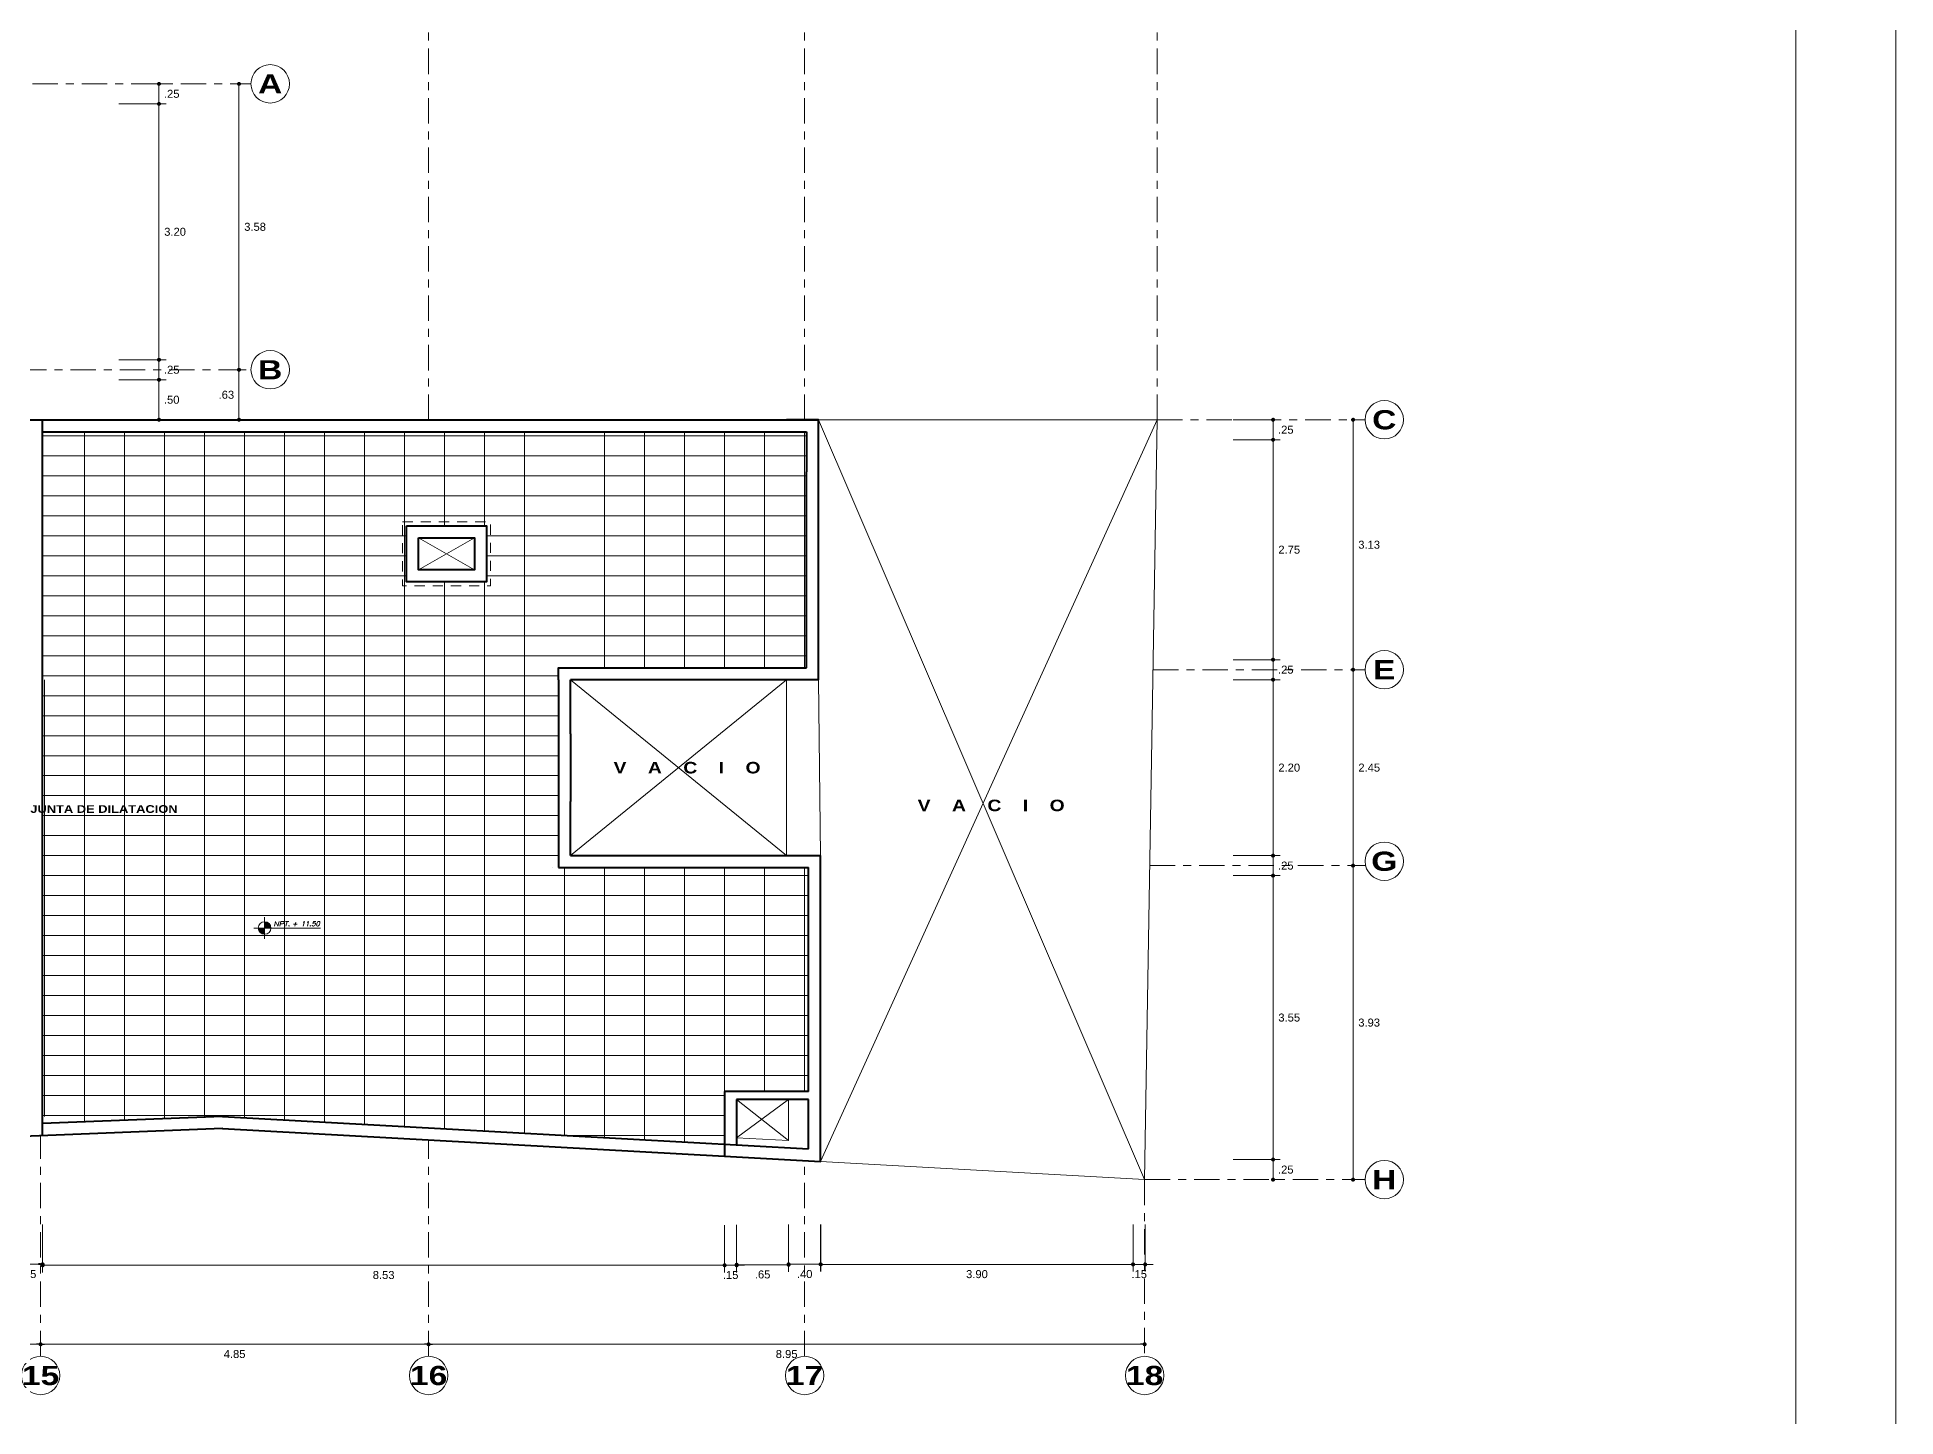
# Model space of a CAD drawing. Header units: millimetres. Extents: x 2178 to 2304, y 1220 to 1359.
# Drawn here: x 2280.77 to 2304, y 1327.1 to 1344.35 of the extents above; entities that cross this region are included whole.
import ezdxf
from ezdxf.enums import TextEntityAlignment as Align

# ---------------------------------------------------------------- set-up
doc = ezdxf.new("R2010")
doc.units = ezdxf.units.MM
doc.linetypes.add('CENTER', pattern=[50.8, 31.75, -6.35, 6.35, -6.35])
doc.linetypes.add('HIDDEN', pattern=[9.525, 6.35, -3.175])
doc.layers.get('0').update_dxf_attribs({"lineweight": 0})
for name, color, linetype, lineweight in [('COTAS', 40, 'Continuous', 20), ('Ejes22', 50, 'CENTER', 9), ('muros bajos', 2, 'Continuous', 25), ('PLUMA 4', 5, 'Continuous', 40), ('PROY', 13, 'HIDDEN', 13), ('TEXTO', 5, 'Continuous', 18)]:
    doc.layers.add(name, color=color, linetype=linetype, lineweight=lineweight)
doc.layers.add('pisos....', color=7, linetype='Continuous', lineweight=5, true_color=0x7c7f7e)
doc.styles.add('ARIAL', font='arial.ttf')
doc.styles.add('ARIAL-N', font='arialbd.ttf')
doc.styles.add('ARIALCH', font='arialbd.ttf', dxfattribs={"width": 1.25})
doc.styles.add('SIMPLEX', font='simplex.shx', dxfattribs={"width": 1.2, "oblique": 15})
doc.dimstyles.new('RPM 50', dxfattribs={"dimtxt": 0.1, "dimasz": 0.05, "dimexe": 0.0885, "dimexo": 0.1535, "dimgap": 0.071, "dimtad": 2, "dimtih": 1, "dimtoh": 1, "dimzin": 4, "dimdsep": 46, "dimtxsty": 'ARIAL', "dimblk": 'DOT', "dimcen": 0.4, "dimdle": 0.25, "dimclrd": 8, "dimclre": 8, "dimclrt": 9, "dimadec": 0, "dimazin": 0, "dimtfac": 1, "dimtix": 1, "dimtmove": 0, "dimatfit": 3, "dimldrblk": 'DOT', "dimfxl": 0.5, "dimfxlon": 1, "dimlwd": 0, "dimlwe": 0, "dimarcsym": 0})

# ---------------------------------------------------------------- blocks, each defined once
blk = doc.blocks.new('_DOT')
at = {"color": 0, "linetype": 'ByBlock'}
blk.add_line((-0.5, 0), (-1, 0), dxfattribs=at)
at = {"color": 0, "linetype": 'ByBlock', "const_width": 0.5}
blk.add_lwpolyline([(-0.25, 0, 1), (0.25, 0, 1)], format="xyb", close=True, dxfattribs=at)
blk = doc.blocks.new('*D1723')
at = {"layer": 'Defpoints', "color": 0, "transparency": 16777216}
for p in [(2280.362, 1328.006), (2280.812, 1328.006), (2280.812, 1328.006)]:
    blk.add_point(p, dxfattribs=at)
at = {"layer": 'muros bajos', "color": 8, "lineweight": 0, "transparency": 16777216}
for p, q in [((2280.362, 1328.006), (2280.362, 1328.094)), ((2280.412, 1328.006), (2280.762, 1328.006)), ((2280.812, 1328.006), (2280.812, 1328.094))]:
    blk.add_line(p, q, dxfattribs=at)
at = {"layer": 'muros bajos', "color": 8, "lineweight": 0, "transparency": 16777216, "xscale": 0.05, "yscale": 0.05, "zscale": 0.05, "rotation": 180}
blk.add_blockref('_DOT', (2280.362, 1328.006), dxfattribs=at)
at = {"layer": 'muros bajos', "color": 8, "lineweight": 0, "transparency": 16777216, "xscale": 0.05, "yscale": 0.05, "zscale": 0.05}
blk.add_blockref('_DOT', (2280.812, 1328.006), dxfattribs=at)
at = {"layer": 'muros bajos', "color": 9, "transparency": 16777216, "insert": (2280.587, 1327.884), "char_height": 0.1, "attachment_point": 5, "style": 'ARIAL'}
blk.add_mtext('.45', dxfattribs=at)
blk = doc.blocks.new('*D1724')
at = {"layer": 'Defpoints', "color": 0, "transparency": 16777216}
for p in [(2280.812, 1328.006), (2285.662, 1328.006), (2285.662, 1328.006)]:
    blk.add_point(p, dxfattribs=at)
at = {"layer": 'muros bajos', "color": 8, "lineweight": 0, "transparency": 16777216}
for p, q in [((2280.812, 1328.006), (2280.812, 1328.094)), ((2280.862, 1328.006), (2285.612, 1328.006)), ((2285.662, 1328.006), (2285.662, 1328.094))]:
    blk.add_line(p, q, dxfattribs=at)
at = {"layer": 'muros bajos', "color": 8, "lineweight": 0, "transparency": 16777216, "xscale": 0.05, "yscale": 0.05, "zscale": 0.05, "rotation": 180}
blk.add_blockref('_DOT', (2280.812, 1328.006), dxfattribs=at)
at = {"layer": 'muros bajos', "color": 8, "lineweight": 0, "transparency": 16777216, "xscale": 0.05, "yscale": 0.05, "zscale": 0.05}
blk.add_blockref('_DOT', (2285.662, 1328.006), dxfattribs=at)
at = {"layer": 'muros bajos', "color": 9, "transparency": 16777216, "insert": (2283.237, 1327.884), "char_height": 0.1, "attachment_point": 5, "style": 'ARIAL'}
blk.add_mtext('4.85', dxfattribs=at)
blk = doc.blocks.new('*D1725')
at = {"layer": 'Defpoints', "color": 0, "transparency": 16777216}
for p in [(2285.662, 1328.006), (2294.612, 1328.006), (2294.612, 1328.006)]:
    blk.add_point(p, dxfattribs=at)
at = {"layer": 'muros bajos', "color": 8, "lineweight": 0, "transparency": 16777216}
for p, q in [((2285.662, 1328.006), (2285.662, 1328.094)), ((2285.712, 1328.006), (2294.562, 1328.006)), ((2294.612, 1328.006), (2294.612, 1328.094))]:
    blk.add_line(p, q, dxfattribs=at)
at = {"layer": 'muros bajos', "color": 8, "lineweight": 0, "transparency": 16777216, "xscale": 0.05, "yscale": 0.05, "zscale": 0.05, "rotation": 180}
blk.add_blockref('_DOT', (2285.662, 1328.006), dxfattribs=at)
at = {"layer": 'muros bajos', "color": 8, "lineweight": 0, "transparency": 16777216, "xscale": 0.05, "yscale": 0.05, "zscale": 0.05}
blk.add_blockref('_DOT', (2294.612, 1328.006), dxfattribs=at)
at = {"layer": 'muros bajos', "color": 9, "transparency": 16777216, "insert": (2290.137, 1327.884), "char_height": 0.1, "attachment_point": 5, "style": 'ARIAL'}
blk.add_mtext('8.95', dxfattribs=at)
blk = doc.blocks.new('*D1669')
at = {"color": 8, "lineweight": 0, "transparency": 16777216}
for p, q in [((2283.292, 1343.766), (2283.381, 1343.766)), ((2283.292, 1343.716), (2283.292, 1340.241)), ((2283.292, 1340.191), (2283.381, 1340.191))]:
    blk.add_line(p, q, dxfattribs=at)
at = {"layer": 'Defpoints', "color": 0, "transparency": 16777216}
for p in [(2283.292, 1343.766), (2283.292, 1340.191), (2283.292, 1340.191)]:
    blk.add_point(p, dxfattribs=at)
at = {"color": 8, "lineweight": 0, "transparency": 16777216, "xscale": 0.05, "yscale": 0.05, "zscale": 0.05}
for p, rotation in [((2283.292, 1343.766), 90), ((2283.292, 1340.191), 270)]:
    blk.add_blockref('_DOT', p, dxfattribs=dict(at, rotation=rotation))
at = {"color": 9, "transparency": 16777216, "insert": (2283.493, 1341.978), "char_height": 0.1, "attachment_point": 5, "style": 'ARIAL'}
blk.add_mtext('3.58', dxfattribs=at)
blk = doc.blocks.new('*D1670')
at = {"color": 8, "lineweight": 0, "transparency": 16777216}
for p, q in [((2297.217, 1333.991), (2297.306, 1333.991)), ((2297.217, 1330.115), (2297.217, 1333.941)), ((2297.217, 1330.065), (2297.306, 1330.065))]:
    blk.add_line(p, q, dxfattribs=at)
at = {"layer": 'Defpoints', "color": 0, "transparency": 16777216}
for p in [(2297.217, 1333.991), (2297.217, 1333.991), (2297.217, 1330.065)]:
    blk.add_point(p, dxfattribs=at)
at = {"color": 8, "lineweight": 0, "transparency": 16777216, "xscale": 0.05, "yscale": 0.05, "zscale": 0.05}
for p, rotation in [((2297.217, 1333.991), 90), ((2297.217, 1330.065), 270)]:
    blk.add_blockref('_DOT', p, dxfattribs=dict(at, rotation=rotation))
at = {"color": 9, "transparency": 16777216, "insert": (2297.418, 1332.028), "char_height": 0.1, "attachment_point": 5, "style": 'ARIAL'}
blk.add_mtext('3.93', dxfattribs=at)
blk = doc.blocks.new('*D1734')
at = {"color": 8, "lineweight": 0, "transparency": 16777216}
for p, q in [((2297.217, 1336.441), (2297.306, 1336.441)), ((2297.217, 1334.041), (2297.217, 1336.391)), ((2297.217, 1333.991), (2297.306, 1333.991))]:
    blk.add_line(p, q, dxfattribs=at)
at = {"layer": 'Defpoints', "color": 0, "transparency": 16777216}
for p in [(2297.217, 1336.441), (2297.217, 1336.441), (2297.217, 1333.991)]:
    blk.add_point(p, dxfattribs=at)
at = {"color": 8, "lineweight": 0, "transparency": 16777216, "xscale": 0.05, "yscale": 0.05, "zscale": 0.05}
for p, rotation in [((2297.217, 1336.441), 90), ((2297.217, 1333.991), 270)]:
    blk.add_blockref('_DOT', p, dxfattribs=dict(at, rotation=rotation))
at = {"color": 9, "transparency": 16777216, "insert": (2297.419, 1335.216), "char_height": 0.1, "attachment_point": 5, "style": 'ARIAL'}
blk.add_mtext('2.45', dxfattribs=at)
blk = doc.blocks.new('*D1735')
at = {"color": 8, "lineweight": 0, "transparency": 16777216}
for p, q in [((2297.217, 1339.566), (2297.306, 1339.566)), ((2297.217, 1336.491), (2297.217, 1339.516)), ((2297.217, 1336.441), (2297.306, 1336.441))]:
    blk.add_line(p, q, dxfattribs=at)
at = {"layer": 'Defpoints', "color": 0, "transparency": 16777216}
for p in [(2297.217, 1339.566), (2297.217, 1339.566), (2297.217, 1336.441)]:
    blk.add_point(p, dxfattribs=at)
at = {"color": 8, "lineweight": 0, "transparency": 16777216, "xscale": 0.05, "yscale": 0.05, "zscale": 0.05}
for p, rotation in [((2297.217, 1339.566), 90), ((2297.217, 1336.441), 270)]:
    blk.add_blockref('_DOT', p, dxfattribs=dict(at, rotation=rotation))
at = {"color": 9, "transparency": 16777216, "insert": (2297.418, 1338.003), "char_height": 0.1, "attachment_point": 5, "style": 'ARIAL'}
blk.add_mtext('3.13', dxfattribs=at)
blk = doc.blocks.new('*D1677')
at = {"layer": 'Defpoints', "color": 0, "ltscale": 0.02, "transparency": 16777216}
for p in [(2280.487, 1330.753), (2280.837, 1330.766), (2280.837, 1329.006)]:
    blk.add_point(p, dxfattribs=at)
at = {"layer": 'PLUMA 4', "color": 8, "lineweight": 0, "ltscale": 0.02, "transparency": 16777216}
for p, q in [((2280.487, 1329.506), (2280.487, 1328.917)), ((2280.837, 1329.506), (2280.837, 1328.917)), ((2280.537, 1329.006), (2280.787, 1329.006))]:
    blk.add_line(p, q, dxfattribs=at)
at = {"layer": 'PLUMA 4', "color": 8, "lineweight": 0, "ltscale": 0.02, "transparency": 16777216, "xscale": 0.05, "yscale": 0.05, "zscale": 0.05, "rotation": 180}
blk.add_blockref('_DOT', (2280.487, 1329.006), dxfattribs=at)
at = {"layer": 'PLUMA 4', "color": 8, "lineweight": 0, "ltscale": 0.02, "transparency": 16777216, "xscale": 0.05, "yscale": 0.05, "zscale": 0.05}
blk.add_blockref('_DOT', (2280.837, 1329.006), dxfattribs=at)
at = {"layer": 'PLUMA 4', "color": 9, "ltscale": 0.02, "transparency": 16777216, "insert": (2280.662, 1328.884), "char_height": 0.1, "attachment_point": 5, "style": 'ARIAL'}
blk.add_mtext('.35', dxfattribs=at)
blk = doc.blocks.new('*D1678')
at = {"color": 8, "lineweight": 0, "transparency": 16777216}
for p, q in [((2280.837, 1329.494), (2280.837, 1328.905)), ((2289.362, 1329.494), (2289.362, 1328.905)), ((2280.887, 1328.994), (2289.312, 1328.994))]:
    blk.add_line(p, q, dxfattribs=at)
at = {"layer": 'Defpoints', "color": 0, "transparency": 16777216}
for p in [(2280.837, 1330.7), (2289.362, 1330.681), (2289.362, 1328.994)]:
    blk.add_point(p, dxfattribs=at)
at = {"color": 8, "lineweight": 0, "transparency": 16777216, "xscale": 0.05, "yscale": 0.05, "zscale": 0.05, "rotation": 180}
blk.add_blockref('_DOT', (2280.837, 1328.994), dxfattribs=at)
at = {"color": 8, "lineweight": 0, "transparency": 16777216, "xscale": 0.05, "yscale": 0.05, "zscale": 0.05}
blk.add_blockref('_DOT', (2289.362, 1328.994), dxfattribs=at)
at = {"color": 9, "transparency": 16777216, "insert": (2285.1, 1328.872), "char_height": 0.1, "attachment_point": 5, "style": 'ARIAL'}
blk.add_mtext('8.53', dxfattribs=at)
blk = doc.blocks.new('*D1679')
at = {"color": 8, "lineweight": 0, "transparency": 16777216}
for p, q in [((2289.362, 1329.494), (2289.362, 1328.905)), ((2289.512, 1329.494), (2289.512, 1328.905)), ((2289.312, 1328.994), (2289.262, 1328.994)), ((2289.362, 1328.994), (2289.512, 1328.994)), ((2289.562, 1328.994), (2289.612, 1328.994))]:
    blk.add_line(p, q, dxfattribs=at)
at = {"layer": 'Defpoints', "color": 0, "transparency": 16777216}
for p in [(2289.362, 1330.681), (2289.512, 1330.698), (2289.512, 1328.994)]:
    blk.add_point(p, dxfattribs=at)
at = {"color": 8, "lineweight": 0, "transparency": 16777216, "xscale": 0.05, "yscale": 0.05, "zscale": 0.05}
blk.add_blockref('_DOT', (2289.362, 1328.994), dxfattribs=at)
at = {"color": 8, "lineweight": 0, "transparency": 16777216, "xscale": 0.05, "yscale": 0.05, "zscale": 0.05, "rotation": 180}
blk.add_blockref('_DOT', (2289.512, 1328.994), dxfattribs=at)
at = {"color": 9, "transparency": 16777216, "insert": (2289.437, 1328.872), "char_height": 0.1, "attachment_point": 5, "style": 'ARIAL'}
blk.add_mtext('.15', dxfattribs=at)
blk = doc.blocks.new('*D1738')
at = {"color": 8, "lineweight": 0, "transparency": 16777216}
for p, q in [((2289.512, 1329.501), (2289.512, 1328.913)), ((2290.162, 1329.501), (2290.162, 1328.913)), ((2289.562, 1329.001), (2290.112, 1329.001))]:
    blk.add_line(p, q, dxfattribs=at)
at = {"layer": 'Defpoints', "color": 0, "transparency": 16777216}
for p in [(2290.162, 1331.066), (2289.512, 1330.698), (2290.162, 1329.001)]:
    blk.add_point(p, dxfattribs=at)
at = {"color": 8, "lineweight": 0, "transparency": 16777216, "xscale": 0.05, "yscale": 0.05, "zscale": 0.05, "rotation": 180}
blk.add_blockref('_DOT', (2289.512, 1329.001), dxfattribs=at)
at = {"color": 8, "lineweight": 0, "transparency": 16777216, "xscale": 0.05, "yscale": 0.05, "zscale": 0.05}
blk.add_blockref('_DOT', (2290.162, 1329.001), dxfattribs=at)
at = {"color": 9, "transparency": 16777216, "insert": (2289.837, 1328.879), "char_height": 0.1, "attachment_point": 5, "style": 'ARIAL'}
blk.add_mtext('.65', dxfattribs=at)
blk = doc.blocks.new('*D1739')
at = {"color": 8, "lineweight": 0, "transparency": 16777216}
for p, q in [((2290.162, 1329.506), (2290.162, 1328.917)), ((2290.562, 1329.506), (2290.562, 1328.917)), ((2290.212, 1329.006), (2290.512, 1329.006))]:
    blk.add_line(p, q, dxfattribs=at)
at = {"layer": 'Defpoints', "color": 0, "transparency": 16777216}
for p in [(2290.162, 1331.066), (2290.562, 1331.066), (2290.562, 1329.006)]:
    blk.add_point(p, dxfattribs=at)
at = {"color": 8, "lineweight": 0, "transparency": 16777216, "xscale": 0.05, "yscale": 0.05, "zscale": 0.05, "rotation": 180}
blk.add_blockref('_DOT', (2290.162, 1329.006), dxfattribs=at)
at = {"color": 8, "lineweight": 0, "transparency": 16777216, "xscale": 0.05, "yscale": 0.05, "zscale": 0.05}
blk.add_blockref('_DOT', (2290.562, 1329.006), dxfattribs=at)
at = {"color": 9, "transparency": 16777216, "insert": (2290.362, 1328.884), "char_height": 0.1, "attachment_point": 5, "style": 'ARIAL'}
blk.add_mtext('.40', dxfattribs=at)
blk = doc.blocks.new('*D1680')
at = {"color": 8, "lineweight": 0, "transparency": 16777216}
for p, q in [((2290.564, 1329.505), (2290.564, 1328.917)), ((2294.467, 1329.505), (2294.467, 1328.917)), ((2290.614, 1329.005), (2294.417, 1329.005))]:
    blk.add_line(p, q, dxfattribs=at)
at = {"layer": 'Defpoints', "color": 0, "transparency": 16777216}
for p in [(2290.564, 1330.39), (2294.467, 1330.324), (2294.467, 1329.005)]:
    blk.add_point(p, dxfattribs=at)
at = {"color": 8, "lineweight": 0, "transparency": 16777216, "xscale": 0.05, "yscale": 0.05, "zscale": 0.05, "rotation": 180}
blk.add_blockref('_DOT', (2290.564, 1329.005), dxfattribs=at)
at = {"color": 8, "lineweight": 0, "transparency": 16777216, "xscale": 0.05, "yscale": 0.05, "zscale": 0.05}
blk.add_blockref('_DOT', (2294.467, 1329.005), dxfattribs=at)
at = {"color": 9, "transparency": 16777216, "insert": (2292.516, 1328.883), "char_height": 0.1, "attachment_point": 5, "style": 'ARIAL'}
blk.add_mtext('3.90', dxfattribs=at)
blk = doc.blocks.new('*D1681')
at = {"color": 8, "lineweight": 0, "transparency": 16777216}
for p, q in [((2294.468, 1329.505), (2294.468, 1328.917)), ((2294.619, 1329.505), (2294.619, 1328.917)), ((2294.418, 1329.005), (2294.368, 1329.005)), ((2294.468, 1329.005), (2294.619, 1329.005)), ((2294.669, 1329.005), (2294.719, 1329.005))]:
    blk.add_line(p, q, dxfattribs=at)
at = {"layer": 'Defpoints', "color": 0, "transparency": 16777216}
for p in [(2294.468, 1330.315), (2294.619, 1330.407), (2294.619, 1329.005)]:
    blk.add_point(p, dxfattribs=at)
at = {"color": 8, "lineweight": 0, "transparency": 16777216, "xscale": 0.05, "yscale": 0.05, "zscale": 0.05}
blk.add_blockref('_DOT', (2294.468, 1329.005), dxfattribs=at)
at = {"color": 8, "lineweight": 0, "transparency": 16777216, "xscale": 0.05, "yscale": 0.05, "zscale": 0.05, "rotation": 180}
blk.add_blockref('_DOT', (2294.619, 1329.005), dxfattribs=at)
at = {"color": 9, "transparency": 16777216, "insert": (2294.544, 1328.883), "char_height": 0.1, "attachment_point": 5, "style": 'ARIAL'}
blk.add_mtext('.15', dxfattribs=at)
blk = doc.blocks.new('*D1693')
at = {"color": 8, "lineweight": 0, "transparency": 16777216}
for p, q in [((2295.717, 1330.316), (2296.306, 1330.316)), ((2296.217, 1330.115), (2296.217, 1330.266)), ((2296.217, 1330.065), (2296.306, 1330.065))]:
    blk.add_line(p, q, dxfattribs=at)
at = {"layer": 'Defpoints', "color": 0, "transparency": 16777216}
for p in [(2294.616, 1330.316), (2296.217, 1330.316), (2296.217, 1330.065)]:
    blk.add_point(p, dxfattribs=at)
at = {"color": 8, "lineweight": 0, "transparency": 16777216, "xscale": 0.05, "yscale": 0.05, "zscale": 0.05}
for p, rotation in [((2296.217, 1330.316), 90), ((2296.217, 1330.065), 270)]:
    blk.add_blockref('_DOT', p, dxfattribs=dict(at, rotation=rotation))
at = {"color": 9, "transparency": 16777216, "insert": (2296.376, 1330.19), "char_height": 0.1, "attachment_point": 5, "style": 'ARIAL'}
blk.add_mtext('.25', dxfattribs=at)
blk = doc.blocks.new('*D1694')
at = {"color": 8, "lineweight": 0, "transparency": 16777216}
for p, q in [((2295.717, 1333.866), (2296.306, 1333.866)), ((2296.217, 1330.366), (2296.217, 1333.816)), ((2295.717, 1330.316), (2296.306, 1330.316))]:
    blk.add_line(p, q, dxfattribs=at)
at = {"layer": 'Defpoints', "color": 0, "transparency": 16777216}
for p in [(2294.428, 1333.866), (2296.217, 1333.866), (2294.616, 1330.316)]:
    blk.add_point(p, dxfattribs=at)
at = {"color": 8, "lineweight": 0, "transparency": 16777216, "xscale": 0.05, "yscale": 0.05, "zscale": 0.05}
for p, rotation in [((2296.217, 1333.866), 90), ((2296.217, 1330.316), 270)]:
    blk.add_blockref('_DOT', p, dxfattribs=dict(at, rotation=rotation))
at = {"color": 9, "transparency": 16777216, "insert": (2296.419, 1332.091), "char_height": 0.1, "attachment_point": 5, "style": 'ARIAL'}
blk.add_mtext('3.55', dxfattribs=at)
blk = doc.blocks.new('*D1695')
at = {"color": 8, "lineweight": 0, "transparency": 16777216}
for p, q in [((2295.717, 1334.116), (2296.306, 1334.116)), ((2296.217, 1333.916), (2296.217, 1334.066)), ((2295.717, 1333.866), (2296.306, 1333.866))]:
    blk.add_line(p, q, dxfattribs=at)
at = {"layer": 'Defpoints', "color": 0, "transparency": 16777216}
for p in [(2294.428, 1334.116), (2296.217, 1334.116), (2294.428, 1333.866)]:
    blk.add_point(p, dxfattribs=at)
at = {"color": 8, "lineweight": 0, "transparency": 16777216, "xscale": 0.05, "yscale": 0.05, "zscale": 0.05}
for p, rotation in [((2296.217, 1334.116), 90), ((2296.217, 1333.866), 270)]:
    blk.add_blockref('_DOT', p, dxfattribs=dict(at, rotation=rotation))
at = {"color": 9, "transparency": 16777216, "insert": (2296.376, 1333.991), "char_height": 0.1, "attachment_point": 5, "style": 'ARIAL'}
blk.add_mtext('.25', dxfattribs=at)
blk = doc.blocks.new('*D1696')
at = {"color": 8, "lineweight": 0, "transparency": 16777216}
for p, q in [((2295.717, 1336.566), (2296.306, 1336.566)), ((2295.717, 1336.316), (2296.306, 1336.316)), ((2296.217, 1336.366), (2296.217, 1336.516))]:
    blk.add_line(p, q, dxfattribs=at)
at = {"layer": 'Defpoints', "color": 0, "transparency": 16777216}
for p in [(2294.468, 1336.566), (2296.217, 1336.566), (2294.468, 1336.316)]:
    blk.add_point(p, dxfattribs=at)
at = {"color": 8, "lineweight": 0, "transparency": 16777216, "xscale": 0.05, "yscale": 0.05, "zscale": 0.05}
for p, rotation in [((2296.217, 1336.566), 90), ((2296.217, 1336.316), 270)]:
    blk.add_blockref('_DOT', p, dxfattribs=dict(at, rotation=rotation))
at = {"color": 9, "transparency": 16777216, "insert": (2296.376, 1336.441), "char_height": 0.1, "attachment_point": 5, "style": 'ARIAL'}
blk.add_mtext('.25', dxfattribs=at)
blk = doc.blocks.new('*D1697')
at = {"color": 8, "lineweight": 0, "transparency": 16777216}
for p, q in [((2295.717, 1339.316), (2296.306, 1339.316)), ((2296.217, 1336.616), (2296.217, 1339.266)), ((2295.717, 1336.566), (2296.306, 1336.566))]:
    blk.add_line(p, q, dxfattribs=at)
at = {"layer": 'Defpoints', "color": 0, "transparency": 16777216}
for p in [(2294.517, 1339.316), (2296.217, 1339.316), (2294.468, 1336.566)]:
    blk.add_point(p, dxfattribs=at)
at = {"color": 8, "lineweight": 0, "transparency": 16777216, "xscale": 0.05, "yscale": 0.05, "zscale": 0.05}
for p, rotation in [((2296.217, 1339.316), 90), ((2296.217, 1336.566), 270)]:
    blk.add_blockref('_DOT', p, dxfattribs=dict(at, rotation=rotation))
at = {"color": 9, "transparency": 16777216, "insert": (2296.419, 1337.941), "char_height": 0.1, "attachment_point": 5, "style": 'ARIAL'}
blk.add_mtext('2.75', dxfattribs=at)
blk = doc.blocks.new('*D1698')
at = {"color": 8, "lineweight": 0, "transparency": 16777216}
for p, q in [((2295.717, 1339.566), (2296.306, 1339.566)), ((2295.717, 1339.316), (2296.306, 1339.316)), ((2296.217, 1339.366), (2296.217, 1339.516))]:
    blk.add_line(p, q, dxfattribs=at)
at = {"layer": 'Defpoints', "color": 0, "transparency": 16777216}
for p in [(2294.517, 1339.566), (2296.217, 1339.566), (2294.517, 1339.316)]:
    blk.add_point(p, dxfattribs=at)
at = {"color": 8, "lineweight": 0, "transparency": 16777216, "xscale": 0.05, "yscale": 0.05, "zscale": 0.05}
for p, rotation in [((2296.217, 1339.566), 90), ((2296.217, 1339.316), 270)]:
    blk.add_blockref('_DOT', p, dxfattribs=dict(at, rotation=rotation))
at = {"color": 9, "transparency": 16777216, "insert": (2296.376, 1339.441), "char_height": 0.1, "attachment_point": 5, "style": 'ARIAL'}
blk.add_mtext('.25', dxfattribs=at)
blk = doc.blocks.new('*D1753')
at = {"color": 8, "lineweight": 0, "transparency": 16777216}
for p, q in [((2280.711, 1344.716), (2280.711, 1345.304)), ((2280.761, 1345.216), (2290.087, 1345.216)), ((2290.137, 1344.869), (2290.137, 1345.304))]:
    blk.add_line(p, q, dxfattribs=at)
at = {"layer": 'Defpoints', "color": 0, "transparency": 16777216}
for p in [(2290.137, 1345.216), (2290.137, 1344.716), (2280.711, 1343.766)]:
    blk.add_point(p, dxfattribs=at)
at = {"color": 8, "lineweight": 0, "transparency": 16777216, "xscale": 0.05, "yscale": 0.05, "zscale": 0.05, "rotation": 180}
blk.add_blockref('_DOT', (2280.711, 1345.216), dxfattribs=at)
at = {"color": 8, "lineweight": 0, "transparency": 16777216, "xscale": 0.05, "yscale": 0.05, "zscale": 0.05}
blk.add_blockref('_DOT', (2290.137, 1345.216), dxfattribs=at)
at = {"color": 9, "transparency": 16777216, "insert": (2285.424, 1345.338), "char_height": 0.1, "attachment_point": 5, "style": 'ARIAL'}
blk.add_mtext('9.43', dxfattribs=at)
blk = doc.blocks.new('*D1754')
at = {"color": 8, "lineweight": 0, "transparency": 16777216}
for p, q in [((2290.087, 1345.216), (2290.037, 1345.216)), ((2290.137, 1344.716), (2290.137, 1345.304)), ((2290.137, 1344.716), (2290.137, 1345.304)), ((2290.187, 1345.216), (2290.237, 1345.216))]:
    blk.add_line(p, q, dxfattribs=at)
at = {"layer": 'Defpoints', "color": 0, "transparency": 16777216}
for p in [(2290.137, 1345.216), (2290.137, 1339.566), (2290.137, 1339.566)]:
    blk.add_point(p, dxfattribs=at)
at = {"color": 8, "lineweight": 0, "transparency": 16777216, "xscale": 0.05, "yscale": 0.05, "zscale": 0.05}
blk.add_blockref('_DOT', (2290.137, 1345.216), dxfattribs=at)
at = {"color": 8, "lineweight": 0, "transparency": 16777216, "xscale": 0.05, "yscale": 0.05, "zscale": 0.05, "rotation": 180}
blk.add_blockref('_DOT', (2290.137, 1345.216), dxfattribs=at)
at = {"color": 9, "transparency": 16777216, "insert": (2290.137, 1345.338), "char_height": 0.1, "attachment_point": 5, "style": 'ARIAL'}
blk.add_mtext('.00', dxfattribs=at)
blk = doc.blocks.new('*D1755')
at = {"color": 8, "lineweight": 0, "transparency": 16777216}
for p, q in [((2290.137, 1344.716), (2290.137, 1345.304)), ((2290.187, 1345.216), (2294.467, 1345.216)), ((2294.517, 1344.716), (2294.517, 1345.304))]:
    blk.add_line(p, q, dxfattribs=at)
at = {"layer": 'Defpoints', "color": 0, "transparency": 16777216}
for p in [(2294.517, 1345.216), (2290.137, 1339.566), (2294.517, 1339.566)]:
    blk.add_point(p, dxfattribs=at)
at = {"color": 8, "lineweight": 0, "transparency": 16777216, "xscale": 0.05, "yscale": 0.05, "zscale": 0.05, "rotation": 180}
blk.add_blockref('_DOT', (2290.137, 1345.216), dxfattribs=at)
at = {"color": 8, "lineweight": 0, "transparency": 16777216, "xscale": 0.05, "yscale": 0.05, "zscale": 0.05}
blk.add_blockref('_DOT', (2294.517, 1345.216), dxfattribs=at)
at = {"color": 9, "transparency": 16777216, "insert": (2292.327, 1345.338), "char_height": 0.1, "attachment_point": 5, "style": 'ARIAL'}
blk.add_mtext('4.38', dxfattribs=at)
blk = doc.blocks.new('*D1756')
at = {"color": 8, "lineweight": 0, "transparency": 16777216}
for p, q in [((2294.467, 1345.216), (2294.417, 1345.216)), ((2294.517, 1344.716), (2294.517, 1345.304)), ((2294.517, 1345.216), (2294.767, 1345.216)), ((2294.767, 1344.716), (2294.767, 1345.304)), ((2294.817, 1345.216), (2294.867, 1345.216))]:
    blk.add_line(p, q, dxfattribs=at)
at = {"layer": 'Defpoints', "color": 0, "transparency": 16777216}
for p in [(2294.767, 1345.216), (2294.517, 1339.566), (2294.767, 1339.566)]:
    blk.add_point(p, dxfattribs=at)
at = {"color": 8, "lineweight": 0, "transparency": 16777216, "xscale": 0.05, "yscale": 0.05, "zscale": 0.05}
blk.add_blockref('_DOT', (2294.517, 1345.216), dxfattribs=at)
at = {"color": 8, "lineweight": 0, "transparency": 16777216, "xscale": 0.05, "yscale": 0.05, "zscale": 0.05, "rotation": 180}
blk.add_blockref('_DOT', (2294.767, 1345.216), dxfattribs=at)
at = {"color": 9, "transparency": 16777216, "insert": (2294.642, 1345.338), "char_height": 0.1, "attachment_point": 5, "style": 'ARIAL'}
blk.add_mtext('.25', dxfattribs=at)
blk = doc.blocks.new('*D1757')
at = {"color": 8, "lineweight": 0, "transparency": 16777216}
for p, q in [((2283.292, 1340.191), (2283.204, 1340.191)), ((2283.292, 1340.141), (2283.292, 1339.616)), ((2283.292, 1339.566), (2283.204, 1339.566))]:
    blk.add_line(p, q, dxfattribs=at)
at = {"layer": 'Defpoints', "color": 0, "transparency": 16777216}
for p in [(2283.442, 1340.191), (2283.292, 1339.566), (2283.442, 1339.566)]:
    blk.add_point(p, dxfattribs=at)
at = {"color": 8, "lineweight": 0, "transparency": 16777216, "xscale": 0.05, "yscale": 0.05, "zscale": 0.05}
for p, rotation in [((2283.292, 1340.191), 90), ((2283.292, 1339.566), 270)]:
    blk.add_blockref('_DOT', p, dxfattribs=dict(at, rotation=rotation))
at = {"color": 9, "transparency": 16777216, "insert": (2283.134, 1339.878), "char_height": 0.1, "attachment_point": 5, "style": 'ARIAL'}
blk.add_mtext('.63', dxfattribs=at)
blk = doc.blocks.new('*D1714')
at = {"color": 8, "lineweight": 0, "transparency": 16777216}
for p, q in [((2282.292, 1343.766), (2282.381, 1343.766)), ((2281.792, 1343.516), (2282.381, 1343.516)), ((2282.292, 1343.716), (2282.292, 1343.566))]:
    blk.add_line(p, q, dxfattribs=at)
at = {"layer": 'Defpoints', "color": 0, "transparency": 16777216}
for p in [(2282.292, 1343.766), (2280.311, 1343.516), (2282.292, 1343.516)]:
    blk.add_point(p, dxfattribs=at)
at = {"color": 8, "lineweight": 0, "transparency": 16777216, "xscale": 0.05, "yscale": 0.05, "zscale": 0.05}
for p, rotation in [((2282.292, 1343.766), 90), ((2282.292, 1343.516), 270)]:
    blk.add_blockref('_DOT', p, dxfattribs=dict(at, rotation=rotation))
at = {"color": 9, "transparency": 16777216, "insert": (2282.451, 1343.641), "char_height": 0.1, "attachment_point": 5, "style": 'ARIAL'}
blk.add_mtext('.25', dxfattribs=at)
blk = doc.blocks.new('*D1715')
at = {"color": 8, "lineweight": 0, "transparency": 16777216}
for p, q in [((2281.792, 1343.516), (2282.381, 1343.516)), ((2282.292, 1343.466), (2282.292, 1340.366)), ((2281.792, 1340.316), (2282.381, 1340.316))]:
    blk.add_line(p, q, dxfattribs=at)
at = {"layer": 'Defpoints', "color": 0, "transparency": 16777216}
for p in [(2280.311, 1343.516), (2280.162, 1340.316), (2282.292, 1340.316)]:
    blk.add_point(p, dxfattribs=at)
at = {"color": 8, "lineweight": 0, "transparency": 16777216, "xscale": 0.05, "yscale": 0.05, "zscale": 0.05}
for p, rotation in [((2282.292, 1343.516), 90), ((2282.292, 1340.316), 270)]:
    blk.add_blockref('_DOT', p, dxfattribs=dict(at, rotation=rotation))
at = {"color": 9, "transparency": 16777216, "insert": (2282.493, 1341.916), "char_height": 0.1, "attachment_point": 5, "style": 'ARIAL'}
blk.add_mtext('3.20', dxfattribs=at)
blk = doc.blocks.new('*D1758')
at = {"color": 8, "lineweight": 0, "transparency": 16777216}
for p, q in [((2281.792, 1340.316), (2282.381, 1340.316)), ((2282.292, 1340.266), (2282.292, 1340.116)), ((2281.792, 1340.066), (2282.381, 1340.066))]:
    blk.add_line(p, q, dxfattribs=at)
at = {"layer": 'Defpoints', "color": 0, "transparency": 16777216}
for p in [(2280.162, 1340.316), (2280.412, 1340.066), (2282.292, 1340.066)]:
    blk.add_point(p, dxfattribs=at)
at = {"color": 8, "lineweight": 0, "transparency": 16777216, "xscale": 0.05, "yscale": 0.05, "zscale": 0.05}
for p, rotation in [((2282.292, 1340.316), 90), ((2282.292, 1340.066), 270)]:
    blk.add_blockref('_DOT', p, dxfattribs=dict(at, rotation=rotation))
at = {"color": 9, "transparency": 16777216, "insert": (2282.451, 1340.191), "char_height": 0.1, "attachment_point": 5, "style": 'ARIAL'}
blk.add_mtext('.25', dxfattribs=at)
blk = doc.blocks.new('*D1759')
at = {"color": 8, "lineweight": 0, "transparency": 16777216}
for p, q in [((2281.792, 1340.066), (2282.381, 1340.066)), ((2282.292, 1340.016), (2282.292, 1339.616)), ((2281.792, 1339.566), (2282.381, 1339.566))]:
    blk.add_line(p, q, dxfattribs=at)
at = {"layer": 'Defpoints', "color": 0, "transparency": 16777216}
for p in [(2280.412, 1340.066), (2280.412, 1339.566), (2282.292, 1339.566)]:
    blk.add_point(p, dxfattribs=at)
at = {"color": 8, "lineweight": 0, "transparency": 16777216, "xscale": 0.05, "yscale": 0.05, "zscale": 0.05}
for p, rotation in [((2282.292, 1340.066), 90), ((2282.292, 1339.566), 270)]:
    blk.add_blockref('_DOT', p, dxfattribs=dict(at, rotation=rotation))
at = {"color": 9, "transparency": 16777216, "insert": (2282.451, 1339.816), "char_height": 0.1, "attachment_point": 5, "style": 'ARIAL'}
blk.add_mtext('.50', dxfattribs=at)
blk = doc.blocks.new('N')
at = {"linetype": 'Continuous'}
h = blk.add_hatch(color=256, dxfattribs=at)
h.paths.add_polyline_path([(0, 0.1), (0, 0), (0.1, 0, 0.414214)])
h.paths.add_polyline_path([(-0.1, 0, 0.414214), (0, -0.1), (0, 0)])
for points in [[(-0.17, 0), (0.887, 0)], [(0, 0.17), (0, -0.17)]]:
    blk.add_lwpolyline(points)
blk.add_circle((0, 0), 0.1)
at = {"color": 64, "style": 'SIMPLEX', "oblique": 15, "width": 1.2}
blk.add_text('NPT.', height=0.075, dxfattribs=at).set_placement((0.14, 0.031))
at = {"color": 64, "style": 'SIMPLEX', "oblique": 15, "width": 1.062312}
blk.add_attdef('NIV', text='', height=0.075, dxfattribs=at).set_placement((0.435, 0.031), (0.875, 0.031), align=Align.FIT)
blk = doc.blocks.new('*D1712')
at = {"color": 8, "lineweight": 0, "transparency": 16777216}
for p, q in [((2296.165, 1336.316), (2296.306, 1336.316)), ((2296.217, 1334.166), (2296.217, 1336.266)), ((2296.165, 1334.116), (2296.306, 1334.116))]:
    blk.add_line(p, q, dxfattribs=at)
at = {"layer": 'Defpoints', "color": 0, "transparency": 16777216}
for p in [(2296.012, 1336.316), (2296.217, 1336.316), (2296.012, 1334.116)]:
    blk.add_point(p, dxfattribs=at)
at = {"color": 8, "lineweight": 0, "transparency": 16777216, "xscale": 0.05, "yscale": 0.05, "zscale": 0.05}
for p, rotation in [((2296.217, 1336.316), 90), ((2296.217, 1334.116), 270)]:
    blk.add_blockref('_DOT', p, dxfattribs=dict(at, rotation=rotation))
at = {"color": 9, "transparency": 16777216, "insert": (2296.419, 1335.216), "char_height": 0.1, "attachment_point": 5, "style": 'ARIAL'}
blk.add_mtext('2.20', dxfattribs=at)

msp = doc.modelspace()

# ---------------------------------------------------------------- linework, layer by layer
for p, q in [((2304.001, 1316.694), (2304.001, 1358.694)), ((2302.751, 1317.194), (2302.751, 1358.194))]:
    msp.add_line(p, q)
for points in [[(2290.537, 1339.566), (2294.767, 1339.566)], [(2294.612, 1330.065), (2290.537, 1339.566)], [(2290.562, 1330.29), (2294.767, 1339.566)], [(2294.612, 1330.065), (2294.767, 1339.566)], [(2286.237, 1338.091), (2285.537, 1337.691)], [(2286.237, 1337.691), (2285.537, 1338.091)], [(2287.287, 1336.316), (2287.287, 1336.466)], [(2287.437, 1334.116), (2290.137, 1336.316)], [(2290.137, 1334.116), (2287.437, 1336.316)], [(2290.137, 1336.316), (2290.137, 1336.316), (2290.137, 1334.116)], [(2290.562, 1334.116), (2290.537, 1336.316)], [(2289.512, 1330.589), (2290.162, 1331.066)], [(2290.162, 1330.553), (2289.512, 1331.066)], [(2289.512, 1330.589), (2290.162, 1330.553)], [(2290.562, 1330.29), (2294.612, 1330.065)]]:
    msp.add_lwpolyline(points)
msp.add_lwpolyline([(2287.206, 1333.966), (2287.206, 1333.966)], close=True)
at = {"flags": 128}
msp.add_lwpolyline([(2290.162, 1330.553), (2290.162, 1331.066)], dxfattribs=at)
at = {"layer": 'COTAS'}
for centre in [(2283.682, 1343.766), (2283.682, 1340.191), (2297.607, 1339.566), (2297.607, 1336.441), (2297.607, 1334.046), (2297.607, 1330.065), (2280.812, 1327.616), (2285.662, 1327.616), (2290.362, 1327.616), (2294.612, 1327.616)]:
    msp.add_circle(centre, 0.24, dxfattribs=at)
at = {"layer": 'Ejes22', "linetype": 'CENTER', "lineweight": 9, "ltscale": 0.01}
for points in [[(2285.662, 1339.566), (2285.662, 1346.366)], [(2290.362, 1339.566), (2290.362, 1346.366)], [(2294.767, 1339.566), (2294.767, 1346.366)], [(2280.711, 1343.766), (2283.442, 1343.766)], [(2280.567, 1340.191), (2283.442, 1340.191)], [(2294.767, 1339.566), (2297.367, 1339.566)], [(2294.716, 1336.441), (2297.367, 1336.441)], [(2294.676, 1333.991), (2297.367, 1333.991)], [(2280.812, 1327.856), (2280.812, 1330.615)], [(2285.662, 1327.856), (2285.662, 1330.563)], [(2290.362, 1327.856), (2290.362, 1330.301)], [(2294.612, 1330.065), (2294.612, 1327.856)], [(2294.612, 1330.065), (2297.367, 1330.065)]]:
    msp.add_lwpolyline(points, dxfattribs=at)
at = {"layer": 'pisos....'}
for points in [[(2280.837, 1339.366), (2290.387, 1339.366)], [(2281.362, 1330.787), (2281.362, 1339.416)], [(2281.862, 1330.807), (2281.862, 1339.416)], [(2282.362, 1330.827), (2282.362, 1339.416)], [(2282.862, 1330.847), (2282.862, 1339.416)], [(2283.362, 1330.841), (2283.362, 1339.416)], [(2283.862, 1330.813), (2283.862, 1339.416)], [(2284.362, 1330.785), (2284.362, 1339.416)], [(2284.862, 1330.757), (2284.862, 1339.416)], [(2285.362, 1330.729), (2285.362, 1339.416)], [(2285.862, 1338.241), (2285.862, 1339.416)], [(2286.362, 1338.241), (2286.362, 1339.416)], [(2286.862, 1330.646), (2286.862, 1339.416)], [(2287.862, 1336.466), (2287.862, 1339.416)], [(2288.362, 1336.466), (2288.362, 1339.416)], [(2288.862, 1336.466), (2288.862, 1339.416)], [(2289.362, 1336.466), (2289.362, 1339.416)], [(2289.862, 1336.466), (2289.862, 1339.416)], [(2290.362, 1336.466), (2290.362, 1339.416)], [(2280.837, 1339.116), (2290.387, 1339.116)], [(2280.837, 1338.866), (2290.387, 1338.866)], [(2280.837, 1338.616), (2290.387, 1338.616)], [(2280.837, 1338.366), (2290.387, 1338.366)], [(2280.837, 1338.116), (2285.387, 1338.116)], [(2286.387, 1338.116), (2290.387, 1338.116)], [(2280.837, 1337.866), (2285.387, 1337.866)], [(2286.387, 1337.866), (2290.387, 1337.866)], [(2280.837, 1337.616), (2285.387, 1337.616)], [(2285.862, 1330.702), (2285.862, 1337.541)], [(2286.362, 1330.674), (2286.362, 1337.541)], [(2286.387, 1337.616), (2290.387, 1337.616)], [(2280.837, 1337.366), (2290.387, 1337.366)], [(2280.837, 1337.116), (2290.387, 1337.116)], [(2280.837, 1336.866), (2290.387, 1336.866)], [(2280.837, 1336.616), (2290.387, 1336.616)], [(2280.837, 1336.366), (2287.287, 1336.366)], [(2280.862, 1330.855), (2280.862, 1336.316)], [(2287.437, 1334.116), (2290.137, 1336.316)], [(2290.137, 1334.116), (2287.437, 1336.316)], [(2290.137, 1334.116), (2290.137, 1336.316)], [(2280.837, 1336.116), (2287.287, 1336.116)], [(2280.837, 1335.866), (2287.287, 1335.866)], [(2280.837, 1335.616), (2287.287, 1335.616)], [(2280.837, 1335.616), (2287.287, 1335.616)], [(2280.837, 1335.366), (2287.287, 1335.366)], [(2280.837, 1335.116), (2287.287, 1335.116)], [(2280.837, 1334.866), (2287.287, 1334.866)], [(2280.837, 1334.616), (2287.287, 1334.616)], [(2280.837, 1334.366), (2287.287, 1334.366)], [(2280.837, 1334.116), (2287.287, 1334.116)], [(2287.362, 1330.618), (2287.362, 1333.966)], [(2287.862, 1330.591), (2287.862, 1333.966)], [(2288.362, 1330.563), (2288.362, 1333.966)], [(2288.862, 1330.535), (2288.862, 1333.966)], [(2289.362, 1330.646), (2289.362, 1333.966)], [(2289.862, 1331.166), (2289.862, 1333.966)], [(2290.362, 1331.166), (2290.362, 1333.966)], [(2280.837, 1333.866), (2290.412, 1333.866)], [(2280.837, 1333.616), (2290.412, 1333.616)], [(2280.837, 1333.366), (2290.412, 1333.366)], [(2280.837, 1333.116), (2290.412, 1333.116)], [(2280.837, 1332.866), (2290.412, 1332.866)], [(2280.837, 1332.616), (2290.412, 1332.616)], [(2280.837, 1332.366), (2290.412, 1332.366)], [(2280.837, 1332.116), (2290.412, 1332.116)], [(2280.837, 1331.866), (2290.412, 1331.866)], [(2280.837, 1331.616), (2290.412, 1331.616)], [(2280.837, 1331.366), (2290.412, 1331.366)], [(2280.837, 1331.116), (2289.362, 1331.116)], [(2280.837, 1330.866), (2289.362, 1330.866)], [(2287.412, 1330.616), (2289.362, 1330.616)]]:
    msp.add_lwpolyline(points, dxfattribs=at)
at = {"layer": 'PLUMA 4', "ltscale": 0.02}
for points in [[(2280.562, 1339.566), (2290.537, 1339.566)], [(2280.837, 1330.616), (2280.837, 1339.566)], [(2290.537, 1339.316), (2290.537, 1339.566), (2290.137, 1339.566)], [(2280.837, 1339.416), (2286.387, 1339.416)], [(2286.387, 1339.416), (2290.387, 1339.416)], [(2290.387, 1339.416), (2290.387, 1338.916)], [(2290.537, 1338.916), (2290.537, 1338.916), (2290.537, 1339.316)], [(2290.387, 1336.466), (2290.387, 1338.916)], [(2290.537, 1336.316), (2290.537, 1338.916)], [(2287.287, 1336.316), (2287.287, 1336.466), (2287.887, 1336.466)], [(2287.287, 1336.316), (2287.287, 1335.641)], [(2287.437, 1335.641), (2287.437, 1336.316)], [(2287.887, 1336.316), (2287.437, 1336.316)], [(2287.887, 1336.466), (2290.387, 1336.466)], [(2290.537, 1336.316), (2287.887, 1336.316)], [(2287.287, 1335.641), (2287.287, 1334.791)], [(2287.437, 1335.641), (2287.437, 1334.791)], [(2287.287, 1334.791), (2287.287, 1333.966)], [(2287.437, 1334.116), (2287.437, 1334.791)], [(2287.287, 1333.966), (2290.412, 1333.966)], [(2287.437, 1334.116), (2289.887, 1334.116)], [(2289.887, 1334.116), (2290.562, 1334.116)], [(2290.412, 1331.166), (2290.412, 1333.966)], [(2290.562, 1330.29), (2290.562, 1334.116)], [(2289.812, 1331.166), (2289.362, 1331.166)], [(2289.362, 1331.166), (2289.362, 1330.507)], [(2289.812, 1331.066), (2289.512, 1331.066)], [(2289.512, 1331.066), (2289.512, 1330.499)], [(2290.412, 1331.166), (2289.812, 1331.166)], [(2290.412, 1331.066), (2289.812, 1331.066)], [(2290.412, 1330.449), (2290.412, 1331.066)], [(2283.087, 1330.856), (2280.837, 1330.766)], [(2283.087, 1330.856), (2285.887, 1330.7)], [(2283.087, 1330.706), (2283.087, 1330.706), (2280.487, 1330.602)], [(2283.087, 1330.706), (2289.36, 1330.357)], [(2285.887, 1330.7), (2290.412, 1330.449)], [(2289.362, 1330.597), (2289.362, 1330.357), (2290.562, 1330.29), (2290.562, 1330.531)]]:
    msp.add_lwpolyline(points, dxfattribs=at)
for points in [[(2285.387, 1338.241), (2286.387, 1338.241), (2286.387, 1337.541), (2285.387, 1337.541)], [(2285.537, 1338.091), (2286.237, 1338.091), (2286.237, 1337.691), (2285.537, 1337.691)]]:
    msp.add_lwpolyline(points, close=True, dxfattribs=at)
at = {"layer": 'PROY', "ltscale": 0.02, "flags": 128}
msp.add_lwpolyline([(2285.337, 1338.291), (2286.437, 1338.291), (2286.437, 1337.491), (2285.337, 1337.491)], close=True, dxfattribs=at)

# ---------------------------------------------------------------- block references
at = {"layer": 'COTAS'}
ref = msp.add_blockref('N', (2283.612, 1333.211), dxfattribs=dict(at, xscale=0.7870854846603947, yscale=0.7870854846603947, zscale=0.7870854846603947))
ref.add_attrib('NIV', '+ 11.50', dxfattribs={"layer": '0', "color": 64, "height": 0.059, "style": 'SIMPLEX', "oblique": 15, "width": 1.018415}).set_placement((2283.955, 1333.235), (2284.301, 1333.235), align=Align.FIT)

# ---------------------------------------------------------------- texts
at = {"layer": 'COTAS', "style": 'ARIALCH', "width": 1.25}
for tag, p in [('A', (2283.682, 1343.766)), ('B', (2283.682, 1340.191)), ('C', (2297.607, 1339.566)), ('E', (2297.607, 1336.441)), ('G', (2297.607, 1334.046)), ('H', (2297.607, 1330.065)), ('15', (2280.812, 1327.616)), ('16', (2285.662, 1327.616)), ('17', (2290.362, 1327.616)), ('18', (2294.612, 1327.616))]:
    msp.add_attdef(tag, text='LETRAONUMERO', height=0.24, dxfattribs=at).set_placement(p, align=Align.MIDDLE_CENTER)
at = {"layer": 'TEXTO', "style": 'ARIAL-N', "width": 1.2}
for s, height, p in [('V    A    C    I    O ', 0.144, (2288.926, 1335.144)), ('JUNTA DE DILATACION', 0.096, (2281.604, 1334.651)), ('V    A    C    I    O ', 0.144, (2292.727, 1334.672))]:
    msp.add_text(s, height=height, dxfattribs=at).set_placement(p, align=Align.CENTER)

# ---------------------------------------------------------------- dimensions: what is measured, and where the dimension line sits
for base, p1, p2, picture, middle in [((2290.137, 1345.216), (2280.711, 1343.766), (2290.137, 1344.716), '*D1753', (2285.424, 1345.338)), ((2290.137366984, 1345.215655246), (2290.137366984, 1339.565655246), (2290.137366984, 1339.565655246), '*D1754', (2290.137366984, 1345.337712545)), ((2294.517, 1345.216), (2290.137, 1339.566), (2294.517, 1339.566), '*D1755', (2292.327, 1345.338)), ((2294.767, 1345.216), (2294.517, 1339.566), (2294.767, 1339.566), '*D1756', (2294.642, 1345.338)), ((2290.162, 1329.001), (2289.512, 1330.698), (2290.162, 1331.066), '*D1738', (2289.837, 1328.879)), ((2290.562, 1329.006), (2290.162, 1331.066), (2290.562, 1331.066), '*D1739', (2290.362, 1328.884)), ((2289.362366984, 1328.993697941), (2280.837366984, 1330.700330994), (2289.362366984, 1330.680921036), '*D1678', (2285.099866984, 1328.871606536)), ((2289.512, 1328.994), (2289.362, 1330.681), (2289.512, 1330.698), '*D1679', (2289.437, 1328.872)), ((2294.467, 1329.005), (2290.564, 1330.39), (2294.467, 1330.324), '*D1680', (2292.516, 1328.883)), ((2294.619, 1329.005), (2294.468, 1330.315), (2294.619, 1330.407), '*D1681', (2294.544, 1328.883))]:
    dim = msp.add_linear_dim(base=base, p1=p1, p2=p2, dimstyle='RPM 50', override={"dimtmove": 1})
    dim.commit()
    dim.dimension.update_dxf_attribs({"geometry": picture, "text_midpoint": middle})
for base, p1, p2, picture, middle in [((2282.292, 1343.516), (2282.292, 1343.766), (2280.311, 1343.516), '*D1714', (2282.451, 1343.641)), ((2283.292316749, 1340.190655246), (2283.292316749, 1343.765655246), (2283.292316749, 1340.190655246), '*D1669', (2283.493262179, 1341.978155246)), ((2283.292316749, 1339.565655246), (2283.442316749, 1340.190655246), (2283.442316749, 1339.565655246), '*D1757', (2283.133731483, 1339.878155246)), ((2296.217, 1336.316), (2296.012, 1334.116), (2296.012, 1336.316), '*D1712', (2296.419, 1335.216)), ((2297.217, 1333.991), (2297.217, 1330.065), (2297.217, 1333.991), '*D1670', (2297.418, 1332.028)), ((2296.217, 1330.316), (2296.217, 1330.065), (2294.616, 1330.316), '*D1693', (2296.376, 1330.19))]:
    dim = msp.add_linear_dim(base=base, p1=p1, p2=p2, angle=90, dimstyle='RPM 50')
    dim.commit()
    dim.dimension.update_dxf_attribs({"geometry": picture, "text_midpoint": middle})
for base, p1, p2, picture, middle in [((2282.292, 1340.316), (2280.311, 1343.516), (2280.162, 1340.316), '*D1715', (2282.493, 1341.916)), ((2282.292, 1340.066), (2280.162, 1340.316), (2280.412, 1340.066), '*D1758', (2282.451, 1340.191)), ((2282.292, 1339.566), (2280.412, 1340.066), (2280.412, 1339.566), '*D1759', (2282.451, 1339.816)), ((2296.217, 1339.566), (2294.517, 1339.316), (2294.517, 1339.566), '*D1698', (2296.376, 1339.441)), ((2297.217366984, 1339.565655246), (2297.217366984, 1336.440655246), (2297.217366984, 1339.565655246), '*D1735', (2297.418210094, 1338.003155246)), ((2296.217, 1339.316), (2294.468, 1336.566), (2294.517, 1339.316), '*D1697', (2296.419, 1337.941)), ((2296.217, 1336.566), (2294.468, 1336.316), (2294.468, 1336.566), '*D1696', (2296.376, 1336.441)), ((2297.217, 1336.441), (2297.217, 1333.991), (2297.217, 1336.441), '*D1734', (2297.419, 1335.216)), ((2296.217, 1334.116), (2294.428, 1333.866), (2294.428, 1334.116), '*D1695', (2296.376, 1333.991)), ((2296.217, 1333.866), (2294.616, 1330.316), (2294.428, 1333.866), '*D1694', (2296.419, 1332.091))]:
    dim = msp.add_linear_dim(base=base, p1=p1, p2=p2, angle=90, dimstyle='RPM 50', override={"dimtmove": 1})
    dim.commit()
    dim.dimension.update_dxf_attribs({"geometry": picture, "text_midpoint": middle})
at = {"layer": 'muros bajos'}
for base, p1, p2, picture, middle in [((2280.812, 1328.006), (2280.362, 1328.006), (2280.812, 1328.006), '*D1723', (2280.587, 1327.884)), ((2285.662, 1328.006), (2280.812, 1328.006), (2285.662, 1328.006), '*D1724', (2283.237, 1327.884)), ((2294.612, 1328.006), (2285.662, 1328.006), (2294.612, 1328.006), '*D1725', (2290.137, 1327.884))]:
    dim = msp.add_linear_dim(base=base, p1=p1, p2=p2, dimstyle='RPM 50', dxfattribs=at)
    dim.commit()
    dim.dimension.update_dxf_attribs({"geometry": picture, "text_midpoint": middle})
at = {"layer": 'PLUMA 4', "ltscale": 0.02}
dim = msp.add_linear_dim(base=(2280.837, 1329.006), p1=(2280.487, 1330.753), p2=(2280.837, 1330.766), dimstyle='RPM 50', override={"dimtmove": 1}, dxfattribs=at)
dim.commit()
dim.dimension.update_dxf_attribs({"geometry": '*D1677', "text_midpoint": (2280.662, 1328.884)})

doc.saveas('drawing.dxf')
